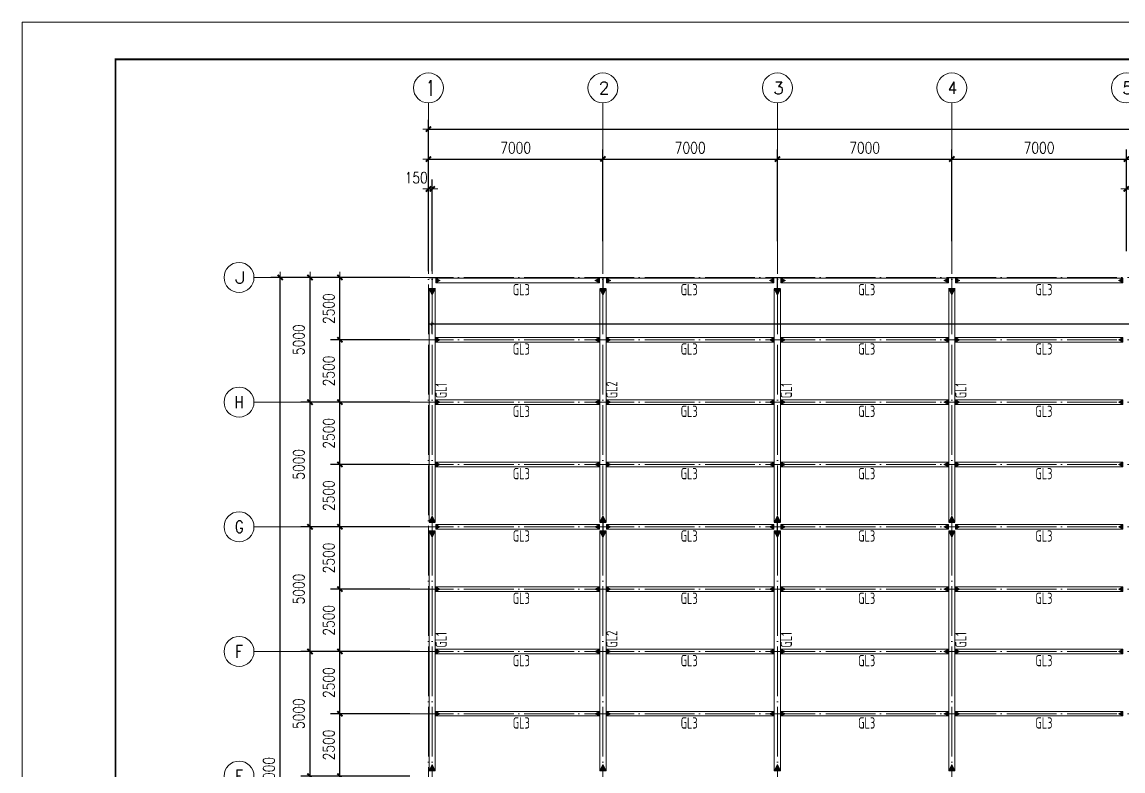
# Model space of a CAD drawing. Header units: millimetres. Extents: x 19781 to 898973, y -947928 to -267362.
# Drawn here: x 431826 to 475997, y -350569 to -320529 of the extents above; entities that cross this region are included whole.
import ezdxf

# ---------------------------------------------------------------- set-up
doc = ezdxf.new("R2010")
doc.units = ezdxf.units.MM
doc.header["$LTSCALE"] = 100
doc.header["$PDSIZE"] = -5
doc.linetypes.add('DOTE', pattern=[2.42, 2, -0.2, 0.02, -0.2])
doc.layers.get('0').update_dxf_attribs({"lineweight": 18})
doc.layers.get('Defpoints').update_dxf_attribs({"lineweight": 18})
for name, color, linetype, lineweight in [('10', 7, 'Continuous', 18), ('15', 3, 'Continuous', 18), ('AXIS', 3, 'Continuous', 18), ('AXIS_TEXT', 7, 'Continuous', 18), ('BORDER', 7, 'Continuous', 18), ('DOTE', 1, 'DOTE', 18), ('JC', 7, 'Continuous', 18), ('数字', 3, 'Continuous', 20), ('钢柱', 4, 'Continuous', 20), ('钢梁', 4, 'Continuous', 5)]:
    doc.layers.add(name, color=color, linetype=linetype, lineweight=lineweight)
doc.styles.add('_TCH_AXIS', font='complex.shx', dxfattribs={"bigfont": 'gbcbig.shx'})
doc.styles.add('COMPLEX', font='complex.shx', dxfattribs={"bigfont": 'gbcbig.shx'})
doc.styles.add('dim_font', font='simplex.shx', dxfattribs={"width": 0.8, "bigfont": 'gbcbig.shx'})
doc.styles.add('TSSD_REIN', font='tssdeng.shx', dxfattribs={"width": 0.7, "bigfont": 'hztxt.shx'})
doc.dimstyles.new('DIMN150', dxfattribs={"dimscale": 1.5, "dimtxt": 300, "dimasz": 1, "dimexe": 250, "dimexo": 300, "dimgap": 150, "dimtad": 1, "dimdec": 0, "dimzin": 0, "dimdsep": 46, "dimtxsty": 'dim_font', "dimblk": '_CAXARROW', "dimcen": 0.09, "dimdle": 2, "dimclrt": 7, "dimadec": 0, "dimazin": 0, "dimtfac": 1, "dimtdec": 0, "dimtix": 1, "dimtmove": 2, "dimatfit": 3, "dimfxl": 1, "dimtolj": 1, "dimtzin": 0, "dimarcsym": 0})
doc.dimstyles.new('TSSD_100_100', dxfattribs={"dimtxt": 300, "dimasz": 100, "dimexe": 100, "dimexo": 250, "dimgap": 100, "dimtad": 1, "dimdec": 0, "dimzin": 0, "dimdsep": 46, "dimtxsty": 'TSSD_REIN', "dimblk": 'ARCHTICK', "dimcen": 0, "dimdle": 100, "dimclrt": 7, "dimadec": 0, "dimazin": 0, "dimtfac": 1, "dimtdec": 0, "dimtix": 1, "dimtmove": 2, "dimatfit": 3, "dimfxl": 1, "dimtolj": 1, "dimtzin": 0, "dimarcsym": 0})
pattern_1 = [(45, (0, 0), (-7.07106781, 7.07106781), []), (45, (0, 2.5), (-7.07106781, 7.07106781), [])]

# ---------------------------------------------------------------- blocks, each defined once
blk = doc.blocks.new('_DIMX')
blk.add_line((-150, 0), (150, 0))
blk.add_lwpolyline([(-70, -70, 50, 50, 0), (70, 70, 50, 50, 0)], format="xyseb")
blk = doc.blocks.new('*X118')
at = {"layer": 'AXIS', "color": 0, "lineweight": -2, "transparency": 16777216}
for p, q in [((446682, -330774), (443007, -330774)), ((443382, -335772), (443382, -330775)), ((446682, -335774), (443007, -335774))]:
    blk.add_line(p, q, dxfattribs=at)
at = {"layer": 'AXIS', "color": 0, "lineweight": -2, "transparency": 16777216, "xscale": 1.5, "yscale": 1.5, "zscale": 1.5}
for p, rotation in [((443382, -330774), 90), ((443382, -335774), 270)]:
    blk.add_blockref('_DIMX', p, dxfattribs=dict(at, rotation=rotation))
at = {"layer": 'AXIS', "color": 7, "transparency": 16777216, "insert": (442932, -333274), "char_height": 450, "width": 3805.71, "attachment_point": 5, "rotation": 90, "style": 'dim_font'}
blk.add_mtext('5000', dxfattribs=at)
blk = doc.blocks.new('_CAXARROW')
blk.add_hatch(color=0).paths.add_polyline_path([(0, 0), (-1, 0.125), (-1, -0.125)], flags=0)
blk = doc.blocks.new('*X119')
at = {"layer": 'AXIS', "color": 0, "lineweight": -2, "transparency": 16777216}
for p, q in [((448132, -329324), (448132, -325649)), ((455132, -329324), (455132, -325649)), ((448134, -326024), (455131, -326024))]:
    blk.add_line(p, q, dxfattribs=at)
at = {"layer": 'AXIS', "color": 0, "lineweight": -2, "transparency": 16777216, "xscale": 1.5, "yscale": 1.5, "zscale": 1.5, "rotation": 180}
blk.add_blockref('_DIMX', (448132, -326024), dxfattribs=at)
at = {"layer": 'AXIS', "color": 0, "lineweight": -2, "transparency": 16777216, "xscale": 1.5, "yscale": 1.5, "zscale": 1.5}
blk.add_blockref('_DIMX', (455132, -326024), dxfattribs=at)
at = {"layer": 'AXIS', "color": 7, "transparency": 16777216, "insert": (451632, -325574), "char_height": 450, "width": 3805.71, "attachment_point": 5, "style": 'dim_font'}
blk.add_mtext('7000', dxfattribs=at)
blk = doc.blocks.new('*X120')
at = {"layer": 'AXIS', "color": 0, "lineweight": -2, "transparency": 16777216}
for p, q in [((455132, -329324), (455132, -325649)), ((462132, -329324), (462132, -325649)), ((455134, -326024), (462131, -326024))]:
    blk.add_line(p, q, dxfattribs=at)
at = {"layer": 'AXIS', "color": 0, "lineweight": -2, "transparency": 16777216, "xscale": 1.5, "yscale": 1.5, "zscale": 1.5, "rotation": 180}
blk.add_blockref('_DIMX', (455132, -326024), dxfattribs=at)
at = {"layer": 'AXIS', "color": 0, "lineweight": -2, "transparency": 16777216, "xscale": 1.5, "yscale": 1.5, "zscale": 1.5}
blk.add_blockref('_DIMX', (462132, -326024), dxfattribs=at)
at = {"layer": 'AXIS', "color": 7, "transparency": 16777216, "insert": (458632, -325574), "char_height": 450, "width": 3805.71, "attachment_point": 5, "style": 'dim_font'}
blk.add_mtext('7000', dxfattribs=at)
blk = doc.blocks.new('*X121')
at = {"layer": 'AXIS', "color": 0, "lineweight": -2, "transparency": 16777216}
for p, q in [((462132, -329324), (462132, -325649)), ((469132, -329324), (469132, -325649)), ((462134, -326024), (469131, -326024))]:
    blk.add_line(p, q, dxfattribs=at)
at = {"layer": 'AXIS', "color": 0, "lineweight": -2, "transparency": 16777216, "xscale": 1.5, "yscale": 1.5, "zscale": 1.5, "rotation": 180}
blk.add_blockref('_DIMX', (462132, -326024), dxfattribs=at)
at = {"layer": 'AXIS', "color": 0, "lineweight": -2, "transparency": 16777216, "xscale": 1.5, "yscale": 1.5, "zscale": 1.5}
blk.add_blockref('_DIMX', (469132, -326024), dxfattribs=at)
at = {"layer": 'AXIS', "color": 7, "transparency": 16777216, "insert": (465632, -325574), "char_height": 450, "width": 3805.71, "attachment_point": 5, "style": 'dim_font'}
blk.add_mtext('7000', dxfattribs=at)
blk = doc.blocks.new('*X122')
at = {"layer": 'AXIS', "color": 0, "lineweight": -2, "transparency": 16777216}
for p, q in [((469132, -329324), (469132, -325649)), ((476132, -329324), (476132, -325649)), ((469134, -326024), (476131, -326024))]:
    blk.add_line(p, q, dxfattribs=at)
at = {"layer": 'AXIS', "color": 0, "lineweight": -2, "transparency": 16777216, "xscale": 1.5, "yscale": 1.5, "zscale": 1.5, "rotation": 180}
blk.add_blockref('_DIMX', (469132, -326024), dxfattribs=at)
at = {"layer": 'AXIS', "color": 0, "lineweight": -2, "transparency": 16777216, "xscale": 1.5, "yscale": 1.5, "zscale": 1.5}
blk.add_blockref('_DIMX', (476132, -326024), dxfattribs=at)
at = {"layer": 'AXIS', "color": 7, "transparency": 16777216, "insert": (472632, -325574), "char_height": 450, "width": 3805.71, "attachment_point": 5, "style": 'dim_font'}
blk.add_mtext('7000', dxfattribs=at)
blk = doc.blocks.new('*X123')
at = {"layer": 'AXIS', "color": 0, "lineweight": -2, "transparency": 16777216}
for p, q in [((476132, -329324), (476132, -325649)), ((483132, -329324), (483132, -325649)), ((476134, -326024), (483131, -326024))]:
    blk.add_line(p, q, dxfattribs=at)
at = {"layer": 'AXIS', "color": 0, "lineweight": -2, "transparency": 16777216, "xscale": 1.5, "yscale": 1.5, "zscale": 1.5, "rotation": 180}
blk.add_blockref('_DIMX', (476132, -326024), dxfattribs=at)
at = {"layer": 'AXIS', "color": 0, "lineweight": -2, "transparency": 16777216, "xscale": 1.5, "yscale": 1.5, "zscale": 1.5}
blk.add_blockref('_DIMX', (483132, -326024), dxfattribs=at)
at = {"layer": 'AXIS', "color": 7, "transparency": 16777216, "insert": (479632, -325574), "char_height": 450, "width": 3805.71, "attachment_point": 5, "style": 'dim_font'}
blk.add_mtext('7000', dxfattribs=at)
blk = doc.blocks.new('_AXISO')
blk.add_circle((0, 0), 0.5)
at = {"layer": 'AXIS_TEXT', "style": 'COMPLEX', "width": 1.04167}
blk.add_attdef('A', (-0.25, -0.28), '', height=0.56, dxfattribs=at)
blk = doc.blocks.new('*X133')
at = {"layer": 'AXIS', "color": 0, "lineweight": -2, "transparency": 16777216}
for p, q in [((446382, -330774), (441807, -330774)), ((442182, -370772), (442182, -330775)), ((446382, -370774), (441807, -370774))]:
    blk.add_line(p, q, dxfattribs=at)
at = {"layer": 'AXIS', "color": 0, "lineweight": -2, "transparency": 16777216, "xscale": 1.5, "yscale": 1.5, "zscale": 1.5}
for p, rotation in [((442182, -330774), 90), ((442182, -370774), 270)]:
    blk.add_blockref('_DIMX', p, dxfattribs=dict(at, rotation=rotation))
at = {"layer": 'AXIS', "color": 7, "transparency": 16777216, "insert": (441732, -350774), "char_height": 450, "width": 4834.29, "attachment_point": 5, "rotation": 90, "style": 'dim_font'}
blk.add_mtext('40000', dxfattribs=at)
blk = doc.blocks.new('*X134')
at = {"layer": 'AXIS', "color": 0, "lineweight": -2, "transparency": 16777216}
for p, q in [((448132, -329024), (448132, -324449)), ((546132, -329024), (546132, -324449)), ((448134, -324824), (546131, -324824))]:
    blk.add_line(p, q, dxfattribs=at)
at = {"layer": 'AXIS', "color": 0, "lineweight": -2, "transparency": 16777216, "xscale": 1.5, "yscale": 1.5, "zscale": 1.5, "rotation": 180}
blk.add_blockref('_DIMX', (448132, -324824), dxfattribs=at)
at = {"layer": 'AXIS', "color": 0, "lineweight": -2, "transparency": 16777216, "xscale": 1.5, "yscale": 1.5, "zscale": 1.5}
blk.add_blockref('_DIMX', (546132, -324824), dxfattribs=at)
at = {"layer": 'AXIS', "color": 7, "transparency": 16777216, "insert": (497132, -324374), "char_height": 450, "width": 4834.29, "attachment_point": 5, "style": 'dim_font'}
blk.add_mtext('98000', dxfattribs=at)
blk = doc.blocks.new('*X135')
at = {"layer": 'AXIS', "color": 0, "lineweight": -2, "transparency": 16777216}
for p, q in [((446682, -335774), (443007, -335774)), ((443382, -340772), (443382, -335775)), ((446682, -340774), (443007, -340774))]:
    blk.add_line(p, q, dxfattribs=at)
at = {"layer": 'AXIS', "color": 0, "lineweight": -2, "transparency": 16777216, "xscale": 1.5, "yscale": 1.5, "zscale": 1.5}
for p, rotation in [((443382, -335774), 90), ((443382, -340774), 270)]:
    blk.add_blockref('_DIMX', p, dxfattribs=dict(at, rotation=rotation))
at = {"layer": 'AXIS', "color": 7, "transparency": 16777216, "insert": (442932, -338274), "char_height": 450, "width": 3805.71, "attachment_point": 5, "rotation": 90, "style": 'dim_font'}
blk.add_mtext('5000', dxfattribs=at)
blk = doc.blocks.new('*X136')
at = {"layer": 'AXIS', "color": 0, "lineweight": -2, "transparency": 16777216}
for p, q in [((446682, -340774), (443007, -340774)), ((443382, -345772), (443382, -340775)), ((446682, -345774), (443007, -345774))]:
    blk.add_line(p, q, dxfattribs=at)
at = {"layer": 'AXIS', "color": 0, "lineweight": -2, "transparency": 16777216, "xscale": 1.5, "yscale": 1.5, "zscale": 1.5}
for p, rotation in [((443382, -340774), 90), ((443382, -345774), 270)]:
    blk.add_blockref('_DIMX', p, dxfattribs=dict(at, rotation=rotation))
at = {"layer": 'AXIS', "color": 7, "transparency": 16777216, "insert": (442932, -343274), "char_height": 450, "width": 3805.71, "attachment_point": 5, "rotation": 90, "style": 'dim_font'}
blk.add_mtext('5000', dxfattribs=at)
blk = doc.blocks.new('*X137')
at = {"layer": 'AXIS', "color": 0, "lineweight": -2, "transparency": 16777216}
for p, q in [((446682, -345774), (443007, -345774)), ((443382, -350772), (443382, -345775)), ((446682, -350774), (443007, -350774))]:
    blk.add_line(p, q, dxfattribs=at)
at = {"layer": 'AXIS', "color": 0, "lineweight": -2, "transparency": 16777216, "xscale": 1.5, "yscale": 1.5, "zscale": 1.5}
for p, rotation in [((443382, -345774), 90), ((443382, -350774), 270)]:
    blk.add_blockref('_DIMX', p, dxfattribs=dict(at, rotation=rotation))
at = {"layer": 'AXIS', "color": 7, "transparency": 16777216, "insert": (442932, -348274), "char_height": 450, "width": 3805.71, "attachment_point": 5, "rotation": 90, "style": 'dim_font'}
blk.add_mtext('5000', dxfattribs=at)
blk = doc.blocks.new('*X138')
at = {"layer": 'AXIS', "color": 0, "lineweight": -2, "transparency": 16777216}
for p, q in [((446682, -350774), (443007, -350774)), ((443382, -355772), (443382, -350775)), ((446682, -355774), (443007, -355774))]:
    blk.add_line(p, q, dxfattribs=at)
at = {"layer": 'AXIS', "color": 0, "lineweight": -2, "transparency": 16777216, "xscale": 1.5, "yscale": 1.5, "zscale": 1.5}
for p, rotation in [((443382, -350774), 90), ((443382, -355774), 270)]:
    blk.add_blockref('_DIMX', p, dxfattribs=dict(at, rotation=rotation))
at = {"layer": 'AXIS', "color": 7, "transparency": 16777216, "insert": (442932, -353274), "char_height": 450, "width": 3805.71, "attachment_point": 5, "rotation": 90, "style": 'dim_font'}
blk.add_mtext('5000', dxfattribs=at)
blk = doc.blocks.new('*X142')
at = {"layer": 'AXIS', "color": 0, "lineweight": -2, "transparency": 16777216}
for p, q in [((448132, -330524), (448132, -326849)), ((448282, -330524), (448282, -326849)), ((448131, -327224), (448129, -327224)), ((448132, -327224), (448282, -327224)), ((448284, -327224), (448285, -327224))]:
    blk.add_line(p, q, dxfattribs=at)
at = {"layer": 'AXIS', "color": 0, "lineweight": -2, "transparency": 16777216, "xscale": 1.5, "yscale": 1.5, "zscale": 1.5}
blk.add_blockref('_DIMX', (448132, -327224), dxfattribs=at)
at = {"layer": 'AXIS', "color": 0, "lineweight": -2, "transparency": 16777216, "xscale": 1.5, "yscale": 1.5, "zscale": 1.5, "rotation": 180}
blk.add_blockref('_DIMX', (448282, -327224), dxfattribs=at)
at = {"layer": 'AXIS', "color": 7, "transparency": 16777216, "insert": (447643, -326774), "char_height": 450, "width": 2622.86, "attachment_point": 5, "style": 'dim_font'}
blk.add_mtext('150', dxfattribs=at)
blk = doc.blocks.new('*X176')
at = {"layer": 'AXIS', "color": 0, "lineweight": -2, "transparency": 16777216}
for p, q in [((447382, -350774), (444207, -350774)), ((444582, -353272), (444582, -350775)), ((447382, -353274), (444207, -353274))]:
    blk.add_line(p, q, dxfattribs=at)
at = {"layer": 'AXIS', "color": 0, "lineweight": -2, "transparency": 16777216, "xscale": 1.5, "yscale": 1.5, "zscale": 1.5}
for p, rotation in [((444582, -350774), 90), ((444582, -353274), 270)]:
    blk.add_blockref('_DIMX', p, dxfattribs=dict(at, rotation=rotation))
at = {"layer": 'AXIS', "color": 7, "transparency": 16777216, "insert": (444132, -352024), "char_height": 450, "width": 3805.71, "attachment_point": 5, "rotation": 90, "style": 'dim_font'}
blk.add_mtext('2500', dxfattribs=at)
blk = doc.blocks.new('*X178')
at = {"layer": 'AXIS', "color": 0, "lineweight": -2, "transparency": 16777216}
for p, q in [((447382, -345774), (444207, -345774)), ((444582, -348272), (444582, -345775)), ((447382, -348274), (444207, -348274))]:
    blk.add_line(p, q, dxfattribs=at)
at = {"layer": 'AXIS', "color": 0, "lineweight": -2, "transparency": 16777216, "xscale": 1.5, "yscale": 1.5, "zscale": 1.5}
for p, rotation in [((444582, -345774), 90), ((444582, -348274), 270)]:
    blk.add_blockref('_DIMX', p, dxfattribs=dict(at, rotation=rotation))
at = {"layer": 'AXIS', "color": 7, "transparency": 16777216, "insert": (444132, -347024), "char_height": 450, "width": 3805.71, "attachment_point": 5, "rotation": 90, "style": 'dim_font'}
blk.add_mtext('2500', dxfattribs=at)
blk = doc.blocks.new('*X179')
at = {"layer": 'AXIS', "color": 0, "lineweight": -2, "transparency": 16777216}
for p, q in [((447382, -348274), (444207, -348274)), ((444582, -350772), (444582, -348275)), ((447382, -350774), (444207, -350774))]:
    blk.add_line(p, q, dxfattribs=at)
at = {"layer": 'AXIS', "color": 0, "lineweight": -2, "transparency": 16777216, "xscale": 1.5, "yscale": 1.5, "zscale": 1.5}
for p, rotation in [((444582, -348274), 90), ((444582, -350774), 270)]:
    blk.add_blockref('_DIMX', p, dxfattribs=dict(at, rotation=rotation))
at = {"layer": 'AXIS', "color": 7, "transparency": 16777216, "insert": (444132, -349524), "char_height": 450, "width": 3805.71, "attachment_point": 5, "rotation": 90, "style": 'dim_font'}
blk.add_mtext('2500', dxfattribs=at)
blk = doc.blocks.new('*X180')
at = {"layer": 'AXIS', "color": 0, "lineweight": -2, "transparency": 16777216}
for p, q in [((447382, -340774), (444207, -340774)), ((444582, -343272), (444582, -340775)), ((447382, -343274), (444207, -343274))]:
    blk.add_line(p, q, dxfattribs=at)
at = {"layer": 'AXIS', "color": 0, "lineweight": -2, "transparency": 16777216, "xscale": 1.5, "yscale": 1.5, "zscale": 1.5}
for p, rotation in [((444582, -340774), 90), ((444582, -343274), 270)]:
    blk.add_blockref('_DIMX', p, dxfattribs=dict(at, rotation=rotation))
at = {"layer": 'AXIS', "color": 7, "transparency": 16777216, "insert": (444132, -342024), "char_height": 450, "width": 3805.71, "attachment_point": 5, "rotation": 90, "style": 'dim_font'}
blk.add_mtext('2500', dxfattribs=at)
blk = doc.blocks.new('*X181')
at = {"layer": 'AXIS', "color": 0, "lineweight": -2, "transparency": 16777216}
for p, q in [((447382, -343274), (444207, -343274)), ((444582, -345772), (444582, -343275)), ((447382, -345774), (444207, -345774))]:
    blk.add_line(p, q, dxfattribs=at)
at = {"layer": 'AXIS', "color": 0, "lineweight": -2, "transparency": 16777216, "xscale": 1.5, "yscale": 1.5, "zscale": 1.5}
for p, rotation in [((444582, -343274), 90), ((444582, -345774), 270)]:
    blk.add_blockref('_DIMX', p, dxfattribs=dict(at, rotation=rotation))
at = {"layer": 'AXIS', "color": 7, "transparency": 16777216, "insert": (444132, -344524), "char_height": 450, "width": 3805.71, "attachment_point": 5, "rotation": 90, "style": 'dim_font'}
blk.add_mtext('2500', dxfattribs=at)
blk = doc.blocks.new('*X182')
at = {"layer": 'AXIS', "color": 0, "lineweight": -2, "transparency": 16777216}
for p, q in [((447382, -335774), (444207, -335774)), ((444582, -338272), (444582, -335775)), ((447382, -338274), (444207, -338274))]:
    blk.add_line(p, q, dxfattribs=at)
at = {"layer": 'AXIS', "color": 0, "lineweight": -2, "transparency": 16777216, "xscale": 1.5, "yscale": 1.5, "zscale": 1.5}
for p, rotation in [((444582, -335774), 90), ((444582, -338274), 270)]:
    blk.add_blockref('_DIMX', p, dxfattribs=dict(at, rotation=rotation))
at = {"layer": 'AXIS', "color": 7, "transparency": 16777216, "insert": (444132, -337024), "char_height": 450, "width": 3805.71, "attachment_point": 5, "rotation": 90, "style": 'dim_font'}
blk.add_mtext('2500', dxfattribs=at)
blk = doc.blocks.new('*X183')
at = {"layer": 'AXIS', "color": 0, "lineweight": -2, "transparency": 16777216}
for p, q in [((447382, -338274), (444207, -338274)), ((444582, -340772), (444582, -338275)), ((447382, -340774), (444207, -340774))]:
    blk.add_line(p, q, dxfattribs=at)
at = {"layer": 'AXIS', "color": 0, "lineweight": -2, "transparency": 16777216, "xscale": 1.5, "yscale": 1.5, "zscale": 1.5}
for p, rotation in [((444582, -338274), 90), ((444582, -340774), 270)]:
    blk.add_blockref('_DIMX', p, dxfattribs=dict(at, rotation=rotation))
at = {"layer": 'AXIS', "color": 7, "transparency": 16777216, "insert": (444132, -339524), "char_height": 450, "width": 3805.71, "attachment_point": 5, "rotation": 90, "style": 'dim_font'}
blk.add_mtext('2500', dxfattribs=at)
blk = doc.blocks.new('*X184')
at = {"layer": 'AXIS', "color": 0, "lineweight": -2, "transparency": 16777216}
for p, q in [((447382, -330774), (444207, -330774)), ((444582, -333272), (444582, -330775)), ((447382, -333274), (444207, -333274))]:
    blk.add_line(p, q, dxfattribs=at)
at = {"layer": 'AXIS', "color": 0, "lineweight": -2, "transparency": 16777216, "xscale": 1.5, "yscale": 1.5, "zscale": 1.5}
for p, rotation in [((444582, -330774), 90), ((444582, -333274), 270)]:
    blk.add_blockref('_DIMX', p, dxfattribs=dict(at, rotation=rotation))
at = {"layer": 'AXIS', "color": 7, "transparency": 16777216, "insert": (444132, -332024), "char_height": 450, "width": 3805.71, "attachment_point": 5, "rotation": 90, "style": 'dim_font'}
blk.add_mtext('2500', dxfattribs=at)
blk = doc.blocks.new('*X185')
at = {"layer": 'AXIS', "color": 0, "lineweight": -2, "transparency": 16777216}
for p, q in [((447382, -333274), (444207, -333274)), ((444582, -335772), (444582, -333275)), ((447382, -335774), (444207, -335774))]:
    blk.add_line(p, q, dxfattribs=at)
at = {"layer": 'AXIS', "color": 0, "lineweight": -2, "transparency": 16777216, "xscale": 1.5, "yscale": 1.5, "zscale": 1.5}
for p, rotation in [((444582, -333274), 90), ((444582, -335774), 270)]:
    blk.add_blockref('_DIMX', p, dxfattribs=dict(at, rotation=rotation))
at = {"layer": 'AXIS', "color": 7, "transparency": 16777216, "insert": (444132, -334524), "char_height": 450, "width": 3805.71, "attachment_point": 5, "rotation": 90, "style": 'dim_font'}
blk.add_mtext('2500', dxfattribs=at)
blk = doc.blocks.new('*X460')
at = {"layer": 'AXIS', "color": 0, "lineweight": -2, "transparency": 16777216}
for p, q in [((476132, -329724), (476132, -326849)), ((480132, -329724), (480132, -326849)), ((476134, -327224), (480131, -327224))]:
    blk.add_line(p, q, dxfattribs=at)
at = {"layer": 'AXIS', "color": 0, "lineweight": -2, "transparency": 16777216, "xscale": 1.5, "yscale": 1.5, "zscale": 1.5, "rotation": 180}
blk.add_blockref('_DIMX', (476132, -327224), dxfattribs=at)
at = {"layer": 'AXIS', "color": 0, "lineweight": -2, "transparency": 16777216, "xscale": 1.5, "yscale": 1.5, "zscale": 1.5}
blk.add_blockref('_DIMX', (480132, -327224), dxfattribs=at)
at = {"layer": 'AXIS', "color": 7, "transparency": 16777216, "insert": (478132, -326774), "char_height": 450, "width": 3805.71, "attachment_point": 5, "style": 'dim_font'}
blk.add_mtext('4000', dxfattribs=at)
blk = doc.blocks.new('_ARCHTICK')
at = {"color": 0, "linetype": 'ByBlock', "const_width": 0.5}
blk.add_lwpolyline([(-0.5, -0.5), (0.5, 0.5)], dxfattribs=at)
blk = doc.blocks.new('*D1962')
at = {"layer": 'Defpoints', "color": 0, "ltscale": 100, "transparency": 16777216}
for p in [(448282, -332653), (448282, -333274), (532132, -333274)]:
    blk.add_point(p, dxfattribs=at)
at = {"layer": 'JC', "color": 0, "linetype": 'Continuous', "lineweight": -2, "ltscale": 100, "transparency": 16777216}
for p, q in [((448282, -333024), (448282, -332553)), ((532132, -333024), (532132, -332553)), ((532232, -332653), (448182, -332653))]:
    blk.add_line(p, q, dxfattribs=at)
at = {"layer": 'JC', "color": 0, "lineweight": -2, "ltscale": 100, "transparency": 16777216, "xscale": 100, "yscale": 100, "zscale": 100, "rotation": 180}
blk.add_blockref('_ARCHTICK', (448282, -332653), dxfattribs=at)
at = {"layer": 'JC', "color": 0, "lineweight": -2, "ltscale": 100, "transparency": 16777216, "xscale": 100, "yscale": 100, "zscale": 100}
blk.add_blockref('_ARCHTICK', (532132, -332653), dxfattribs=at)
at = {"layer": 'JC', "color": 7, "ltscale": 100, "transparency": 16777216, "insert": (490207, -332403), "char_height": 300, "attachment_point": 5, "style": 'TSSD_REIN'}
blk.add_mtext('\\A1;83850', dxfattribs=at)

msp = doc.modelspace()

# ---------------------------------------------------------------- hatches: boundary and pattern name
at = {"layer": '10', "ltscale": 100}
h = msp.add_hatch(dxfattribs=at)
h.set_pattern_fill('金属', color=256, style=0, pattern_type=0)
h.set_pattern_definition(pattern_1)
h.paths.add_polyline_path([(448286, -330786), (448412, -330786), (448412, -330774), (448152, -330774), (448152, -330786), (448278, -330786), (448278, -331212), (448152, -331212), (448152, -331224), (448412, -331224), (448412, -331212), (448286, -331212)], flags=0)
h = msp.add_hatch(dxfattribs=at)
h.set_pattern_fill('金属', color=256, style=0, pattern_type=0)
h.set_pattern_definition(pattern_1)
h.paths.add_polyline_path([(455136, -330786), (455262, -330786), (455262, -330774), (455002, -330774), (455002, -330786), (455128, -330786), (455128, -331212), (455002, -331212), (455002, -331224), (455262, -331224), (455262, -331212), (455136, -331212)], flags=0)
h = msp.add_hatch(dxfattribs=at)
h.set_pattern_fill('金属', color=256, style=0, pattern_type=0)
h.set_pattern_definition(pattern_1)
h.paths.add_polyline_path([(462136, -330786), (462262, -330786), (462262, -330774), (462002, -330774), (462002, -330786), (462128, -330786), (462128, -331212), (462002, -331212), (462002, -331224), (462262, -331224), (462262, -331212), (462136, -331212)], flags=0)
h = msp.add_hatch(dxfattribs=at)
h.set_pattern_fill('金属', color=256, style=0, pattern_type=0)
h.set_pattern_definition(pattern_1)
h.paths.add_polyline_path([(469136, -330786), (469262, -330786), (469262, -330774), (469002, -330774), (469002, -330786), (469128, -330786), (469128, -331212), (469002, -331212), (469002, -331224), (469262, -331224), (469262, -331212), (469136, -331212)], flags=0)
h = msp.add_hatch(dxfattribs=at)
h.set_pattern_fill('金属', color=256, style=0, pattern_type=0)
h.set_pattern_definition(pattern_1)
h.paths.add_polyline_path([(448286, -340609), (448407, -340609), (448407, -340599), (448157, -340599), (448157, -340609), (448278, -340609), (448278, -340939), (448157, -340939), (448157, -340949), (448407, -340949), (448407, -340939), (448286, -340939)], flags=0)
h = msp.add_hatch(dxfattribs=at)
h.set_pattern_fill('金属', color=256, style=0, pattern_type=0)
h.set_pattern_definition(pattern_1)
h.paths.add_polyline_path([(455136, -340609), (455257, -340609), (455257, -340599), (455007, -340599), (455007, -340609), (455128, -340609), (455128, -340939), (455007, -340939), (455007, -340949), (455257, -340949), (455257, -340939), (455136, -340939)], flags=0)
h = msp.add_hatch(dxfattribs=at)
h.set_pattern_fill('金属', color=256, style=0, pattern_type=0)
h.set_pattern_definition(pattern_1)
h.paths.add_polyline_path([(462136, -340609), (462257, -340609), (462257, -340599), (462007, -340599), (462007, -340609), (462128, -340609), (462128, -340939), (462007, -340939), (462007, -340949), (462257, -340949), (462257, -340939), (462136, -340939)], flags=0)
h = msp.add_hatch(dxfattribs=at)
h.set_pattern_fill('金属', color=256, style=0, pattern_type=0)
h.set_pattern_definition(pattern_1)
h.paths.add_polyline_path([(469136, -340609), (469257, -340609), (469257, -340599), (469007, -340599), (469007, -340609), (469128, -340609), (469128, -340939), (469007, -340939), (469007, -340949), (469257, -340949), (469257, -340939), (469136, -340939)], flags=0)
at = {"layer": '15', "ltscale": 100}
for points in [[(448602, -330894), (448422, -330984), (448422, -330804)], [(454812, -330894), (454992, -330984), (454992, -330804)], [(455452, -330894), (455272, -330984), (455272, -330804)], [(461812, -330894), (461992, -330984), (461992, -330804)], [(462452, -330894), (462272, -330984), (462272, -330804)], [(468812, -330894), (468992, -330984), (468992, -330804)], [(469452, -330894), (469272, -330984), (469272, -330804)], [(475812, -330894), (475992, -330984), (475992, -330804)], [(448282, -331484), (448407, -331234), (448157, -331234)], [(455132, -331484), (455257, -331234), (455007, -331234)], [(462132, -331484), (462257, -331234), (462007, -331234)], [(469132, -331484), (469257, -331234), (469007, -331234)], [(448602, -333274), (448422, -333364), (448422, -333184)], [(454812, -333274), (454992, -333364), (454992, -333184)], [(455452, -333274), (455272, -333364), (455272, -333184)], [(461812, -333274), (461992, -333364), (461992, -333184)], [(462452, -333274), (462272, -333364), (462272, -333184)], [(468812, -333274), (468992, -333364), (468992, -333184)], [(469452, -333274), (469272, -333364), (469272, -333184)], [(475812, -333274), (475992, -333364), (475992, -333184)], [(448602, -335774), (448422, -335864), (448422, -335684)], [(454812, -335774), (454992, -335864), (454992, -335684)], [(455452, -335774), (455272, -335864), (455272, -335684)], [(461812, -335774), (461992, -335864), (461992, -335684)], [(462452, -335774), (462272, -335864), (462272, -335684)], [(468812, -335774), (468992, -335864), (468992, -335684)], [(469452, -335774), (469272, -335864), (469272, -335684)], [(475812, -335774), (475992, -335864), (475992, -335684)], [(448602, -338274), (448422, -338364), (448422, -338184)], [(454812, -338274), (454992, -338364), (454992, -338184)], [(455452, -338274), (455272, -338364), (455272, -338184)], [(461812, -338274), (461992, -338364), (461992, -338184)], [(462452, -338274), (462272, -338364), (462272, -338184)], [(468812, -338274), (468992, -338364), (468992, -338184)], [(469452, -338274), (469272, -338364), (469272, -338184)], [(475812, -338274), (475992, -338364), (475992, -338184)], [(448282, -340339), (448407, -340589), (448157, -340589)], [(455132, -340339), (455257, -340589), (455007, -340589)], [(462132, -340339), (462257, -340589), (462007, -340589)], [(469132, -340339), (469257, -340589), (469007, -340589)], [(448282, -341209), (448407, -340959), (448157, -340959)], [(448602, -340774), (448422, -340864), (448422, -340684)], [(454812, -340774), (454992, -340864), (454992, -340684)], [(455132, -341209), (455257, -340959), (455007, -340959)], [(455452, -340774), (455272, -340864), (455272, -340684)], [(461812, -340774), (461992, -340864), (461992, -340684)], [(462132, -341209), (462257, -340959), (462007, -340959)], [(462452, -340774), (462272, -340864), (462272, -340684)], [(468812, -340774), (468992, -340864), (468992, -340684)], [(469132, -341209), (469257, -340959), (469007, -340959)], [(469452, -340774), (469272, -340864), (469272, -340684)], [(475812, -340774), (475992, -340864), (475992, -340684)], [(448602, -343274), (448422, -343364), (448422, -343184)], [(454812, -343274), (454992, -343364), (454992, -343184)], [(455452, -343274), (455272, -343364), (455272, -343184)], [(461812, -343274), (461992, -343364), (461992, -343184)], [(462452, -343274), (462272, -343364), (462272, -343184)], [(468812, -343274), (468992, -343364), (468992, -343184)], [(469452, -343274), (469272, -343364), (469272, -343184)], [(475812, -343274), (475992, -343364), (475992, -343184)], [(448602, -345774), (448422, -345864), (448422, -345684)], [(454812, -345774), (454992, -345864), (454992, -345684)], [(455452, -345774), (455272, -345864), (455272, -345684)], [(461812, -345774), (461992, -345864), (461992, -345684)], [(462452, -345774), (462272, -345864), (462272, -345684)], [(468812, -345774), (468992, -345864), (468992, -345684)], [(469452, -345774), (469272, -345864), (469272, -345684)], [(475812, -345774), (475992, -345864), (475992, -345684)], [(448602, -348274), (448422, -348364), (448422, -348184)], [(454812, -348274), (454992, -348364), (454992, -348184)], [(455452, -348274), (455272, -348364), (455272, -348184)], [(461812, -348274), (461992, -348364), (461992, -348184)], [(462452, -348274), (462272, -348364), (462272, -348184)], [(468812, -348274), (468992, -348364), (468992, -348184)], [(469452, -348274), (469272, -348364), (469272, -348184)], [(475812, -348274), (475992, -348364), (475992, -348184)], [(448282, -350314), (448407, -350564), (448157, -350564)], [(455132, -350314), (455257, -350564), (455007, -350564)], [(462132, -350314), (462257, -350564), (462007, -350564)], [(469132, -350314), (469257, -350564), (469007, -350564)]]:
    msp.add_hatch(color=256, dxfattribs=at).paths.add_polyline_path(points, flags=0)

# ---------------------------------------------------------------- linework, layer by layer
for points in [[(448602, -330894), (448422, -330984), (448422, -330804)], [(454812, -330894), (454992, -330984), (454992, -330804)], [(455452, -330894), (455272, -330984), (455272, -330804)], [(461812, -330894), (461992, -330984), (461992, -330804)], [(462452, -330894), (462272, -330984), (462272, -330804)], [(468812, -330894), (468992, -330984), (468992, -330804)], [(469452, -330894), (469272, -330984), (469272, -330804)], [(475812, -330894), (475992, -330984), (475992, -330804)], [(448282, -331484), (448407, -331234), (448157, -331234)], [(455132, -331484), (455257, -331234), (455007, -331234)], [(462132, -331484), (462257, -331234), (462007, -331234)], [(469132, -331484), (469257, -331234), (469007, -331234)], [(448602, -333274), (448422, -333364), (448422, -333184)], [(454812, -333274), (454992, -333364), (454992, -333184)], [(455452, -333274), (455272, -333364), (455272, -333184)], [(461812, -333274), (461992, -333364), (461992, -333184)], [(462452, -333274), (462272, -333364), (462272, -333184)], [(468812, -333274), (468992, -333364), (468992, -333184)], [(469452, -333274), (469272, -333364), (469272, -333184)], [(475812, -333274), (475992, -333364), (475992, -333184)], [(448602, -335774), (448422, -335864), (448422, -335684)], [(454812, -335774), (454992, -335864), (454992, -335684)], [(455452, -335774), (455272, -335864), (455272, -335684)], [(461812, -335774), (461992, -335864), (461992, -335684)], [(462452, -335774), (462272, -335864), (462272, -335684)], [(468812, -335774), (468992, -335864), (468992, -335684)], [(469452, -335774), (469272, -335864), (469272, -335684)], [(475812, -335774), (475992, -335864), (475992, -335684)], [(448602, -338274), (448422, -338364), (448422, -338184)], [(454812, -338274), (454992, -338364), (454992, -338184)], [(455452, -338274), (455272, -338364), (455272, -338184)], [(461812, -338274), (461992, -338364), (461992, -338184)], [(462452, -338274), (462272, -338364), (462272, -338184)], [(468812, -338274), (468992, -338364), (468992, -338184)], [(469452, -338274), (469272, -338364), (469272, -338184)], [(475812, -338274), (475992, -338364), (475992, -338184)], [(448282, -340339), (448407, -340589), (448157, -340589)], [(455132, -340339), (455257, -340589), (455007, -340589)], [(462132, -340339), (462257, -340589), (462007, -340589)], [(469132, -340339), (469257, -340589), (469007, -340589)], [(448282, -341209), (448407, -340959), (448157, -340959)], [(448602, -340774), (448422, -340864), (448422, -340684)], [(454812, -340774), (454992, -340864), (454992, -340684)], [(455132, -341209), (455257, -340959), (455007, -340959)], [(455452, -340774), (455272, -340864), (455272, -340684)], [(461812, -340774), (461992, -340864), (461992, -340684)], [(462132, -341209), (462257, -340959), (462007, -340959)], [(462452, -340774), (462272, -340864), (462272, -340684)], [(468812, -340774), (468992, -340864), (468992, -340684)], [(469132, -341209), (469257, -340959), (469007, -340959)], [(469452, -340774), (469272, -340864), (469272, -340684)], [(475812, -340774), (475992, -340864), (475992, -340684)], [(448602, -343274), (448422, -343364), (448422, -343184)], [(454812, -343274), (454992, -343364), (454992, -343184)], [(455452, -343274), (455272, -343364), (455272, -343184)], [(461812, -343274), (461992, -343364), (461992, -343184)], [(462452, -343274), (462272, -343364), (462272, -343184)], [(468812, -343274), (468992, -343364), (468992, -343184)], [(469452, -343274), (469272, -343364), (469272, -343184)], [(475812, -343274), (475992, -343364), (475992, -343184)], [(448602, -345774), (448422, -345864), (448422, -345684)], [(454812, -345774), (454992, -345864), (454992, -345684)], [(455452, -345774), (455272, -345864), (455272, -345684)], [(461812, -345774), (461992, -345864), (461992, -345684)], [(462452, -345774), (462272, -345864), (462272, -345684)], [(468812, -345774), (468992, -345864), (468992, -345684)], [(469452, -345774), (469272, -345864), (469272, -345684)], [(475812, -345774), (475992, -345864), (475992, -345684)], [(448602, -348274), (448422, -348364), (448422, -348184)], [(454812, -348274), (454992, -348364), (454992, -348184)], [(455452, -348274), (455272, -348364), (455272, -348184)], [(461812, -348274), (461992, -348364), (461992, -348184)], [(462452, -348274), (462272, -348364), (462272, -348184)], [(468812, -348274), (468992, -348364), (468992, -348184)], [(469452, -348274), (469272, -348364), (469272, -348184)], [(475812, -348274), (475992, -348364), (475992, -348184)], [(448282, -350314), (448407, -350564), (448157, -350564)], [(455132, -350314), (455257, -350564), (455007, -350564)], [(462132, -350314), (462257, -350564), (462007, -350564)], [(469132, -350314), (469257, -350564), (469007, -350564)]]:
    msp.add_lwpolyline(points, close=True, dxfattribs=at)
at = {"layer": 'AXIS'}
for p, q in [((448132, -329774), (448132, -323774)), ((455132, -329774), (455132, -323774)), ((462132, -329774), (462132, -323774)), ((469132, -329774), (469132, -323774)), ((447132, -330774), (441132, -330774)), ((447132, -335774), (441132, -335774)), ((447132, -340774), (441132, -340774)), ((447132, -345774), (441132, -345774))]:
    msp.add_line(p, q, dxfattribs=at)
at = {"layer": 'BORDER'}
msp.add_lwpolyline([(431826, -383529.47), (431826, -320529.47), (565476, -320529.47), (565476, -383529.47)], close=True, dxfattribs=at)
msp.add_lwpolyline([(435576, -382029.47, 75, 75, 0), (435576, -322029.47, 75, 75, 0), (563976, -322029.47, 75, 75, 0), (563976, -382029.47, 75, 75, 0)], format="xyseb", close=True, dxfattribs=at)
at = {"layer": 'DOTE', "linetype": 'DOTE', "ltscale": 10}
for p, q in [((448132, -371774), (448132, -329774)), ((448282, -371774), (448282, -329774)), ((455132, -371774), (455132, -329774)), ((462132, -371774), (462132, -329774)), ((469132, -371774), (469132, -329774)), ((447132, -330774), (547132, -330774)), ((447132, -333274), (547132, -333274)), ((447132, -335774), (547132, -335774)), ((447132, -338274), (547132, -338274)), ((447132, -340774), (547132, -340774)), ((447132, -343274), (547132, -343274)), ((447132, -345774), (547132, -345774)), ((447132, -348274), (547132, -348274))]:
    msp.add_line(p, q, dxfattribs=at)
at = {"layer": '钢柱', "ltscale": 100}
for points in [[(448286, -330786), (448412, -330786), (448412, -330774), (448152, -330774), (448152, -330786), (448278, -330786), (448278, -331212), (448152, -331212), (448152, -331224), (448412, -331224), (448412, -331212), (448286, -331212)], [(455136, -330786), (455262, -330786), (455262, -330774), (455002, -330774), (455002, -330786), (455128, -330786), (455128, -331212), (455002, -331212), (455002, -331224), (455262, -331224), (455262, -331212), (455136, -331212)], [(462136, -330786), (462262, -330786), (462262, -330774), (462002, -330774), (462002, -330786), (462128, -330786), (462128, -331212), (462002, -331212), (462002, -331224), (462262, -331224), (462262, -331212), (462136, -331212)], [(469136, -330786), (469262, -330786), (469262, -330774), (469002, -330774), (469002, -330786), (469128, -330786), (469128, -331212), (469002, -331212), (469002, -331224), (469262, -331224), (469262, -331212), (469136, -331212)], [(448286, -340609), (448407, -340609), (448407, -340599), (448157, -340599), (448157, -340609), (448278, -340609), (448278, -340939), (448157, -340939), (448157, -340949), (448407, -340949), (448407, -340939), (448286, -340939)], [(455136, -340609), (455257, -340609), (455257, -340599), (455007, -340599), (455007, -340609), (455128, -340609), (455128, -340939), (455007, -340939), (455007, -340949), (455257, -340949), (455257, -340939), (455136, -340939)], [(462136, -340609), (462257, -340609), (462257, -340599), (462007, -340599), (462007, -340609), (462128, -340609), (462128, -340939), (462007, -340939), (462007, -340949), (462257, -340949), (462257, -340939), (462136, -340939)], [(469136, -340609), (469257, -340609), (469257, -340599), (469007, -340599), (469007, -340609), (469128, -340609), (469128, -340939), (469007, -340939), (469007, -340949), (469257, -340949), (469257, -340939), (469136, -340939)]]:
    msp.add_lwpolyline(points, close=True, dxfattribs=at)
at = {"layer": '钢梁', "ltscale": 100}
for points in [[(454992, -330804), (454992, -330984), (448422, -330984), (448422, -330804)], [(461992, -330804), (461992, -330984), (455272, -330984), (455272, -330804)], [(468992, -330804), (468992, -330984), (462272, -330984), (462272, -330804)], [(475992, -330804), (475992, -330984), (469272, -330984), (469272, -330804)], [(448157, -331234), (448407, -331234), (448407, -340589), (448157, -340589)], [(455007, -331234), (455257, -331234), (455257, -340589), (455007, -340589)], [(462007, -331234), (462257, -331234), (462257, -340589), (462007, -340589)], [(469007, -331234), (469257, -331234), (469257, -340589), (469007, -340589)], [(454992, -333184), (454992, -333364), (448422, -333364), (448422, -333184)], [(461992, -333184), (461992, -333364), (455272, -333364), (455272, -333184)], [(468992, -333184), (468992, -333364), (462272, -333364), (462272, -333184)], [(475992, -333184), (475992, -333364), (469272, -333364), (469272, -333184)], [(454992, -335684), (454992, -335864), (448422, -335864), (448422, -335684)], [(461992, -335684), (461992, -335864), (455272, -335864), (455272, -335684)], [(468992, -335684), (468992, -335864), (462272, -335864), (462272, -335684)], [(475992, -335684), (475992, -335864), (469272, -335864), (469272, -335684)], [(454992, -338184), (454992, -338364), (448422, -338364), (448422, -338184)], [(461992, -338184), (461992, -338364), (455272, -338364), (455272, -338184)], [(468992, -338184), (468992, -338364), (462272, -338364), (462272, -338184)], [(475992, -338184), (475992, -338364), (469272, -338364), (469272, -338184)], [(448157, -350564), (448407, -350564), (448407, -340959), (448157, -340959)], [(454992, -340684), (454992, -340864), (448422, -340864), (448422, -340684)], [(455007, -350564), (455257, -350564), (455257, -340959), (455007, -340959)], [(461992, -340684), (461992, -340864), (455272, -340864), (455272, -340684)], [(462007, -350564), (462257, -350564), (462257, -340959), (462007, -340959)], [(468992, -340684), (468992, -340864), (462272, -340864), (462272, -340684)], [(469007, -350564), (469257, -350564), (469257, -340959), (469007, -340959)], [(475992, -340684), (475992, -340864), (469272, -340864), (469272, -340684)], [(454992, -343184), (454992, -343364), (448422, -343364), (448422, -343184)], [(461992, -343184), (461992, -343364), (455272, -343364), (455272, -343184)], [(468992, -343184), (468992, -343364), (462272, -343364), (462272, -343184)], [(475992, -343184), (475992, -343364), (469272, -343364), (469272, -343184)], [(454992, -345684), (454992, -345864), (448422, -345864), (448422, -345684)], [(461992, -345684), (461992, -345864), (455272, -345864), (455272, -345684)], [(468992, -345684), (468992, -345864), (462272, -345864), (462272, -345684)], [(475992, -345684), (475992, -345864), (469272, -345864), (469272, -345684)], [(454992, -348184), (454992, -348364), (448422, -348364), (448422, -348184)], [(461992, -348184), (461992, -348364), (455272, -348364), (455272, -348184)], [(468992, -348184), (468992, -348364), (462272, -348364), (462272, -348184)], [(475992, -348184), (475992, -348364), (469272, -348364), (469272, -348184)]]:
    msp.add_lwpolyline(points, close=True, dxfattribs=at)

# ---------------------------------------------------------------- block references
at = {"layer": 'AXIS'}
ref = msp.add_blockref('_AXISO', (448132, -323174), dxfattribs=dict(at, xscale=1200, yscale=1200, zscale=1200))
ref.add_attrib('A', '1', (448057.67, -323486.19), dxfattribs={"layer": 'AXIS_TEXT', "height": 624.39, "style": '_TCH_AXIS', "width": 0.555556})
ref = msp.add_blockref('_AXISO', (455132, -323174), dxfattribs=dict(at, xscale=1200, yscale=1200, zscale=1200))
ref.add_attrib('A', '2', (454967.61, -323420.59), dxfattribs={"layer": 'AXIS_TEXT', "height": 493.19, "style": '_TCH_AXIS'})
ref = msp.add_blockref('_AXISO', (462132, -323174), dxfattribs=dict(at, xscale=1200, yscale=1200, zscale=1200))
ref.add_attrib('A', '3', (461967.61, -323420.59), dxfattribs={"layer": 'AXIS_TEXT', "height": 493.19, "style": '_TCH_AXIS'})
ref = msp.add_blockref('_AXISO', (469132, -323174), dxfattribs=dict(at, xscale=1200, yscale=1200, zscale=1200))
ref.add_attrib('A', '4', (468960.31, -323414.37), dxfattribs={"layer": 'AXIS_TEXT', "height": 480.75, "style": '_TCH_AXIS', "width": 0.9375})
ref = msp.add_blockref('_AXISO', (476132, -323174), dxfattribs=dict(at, xscale=1200, yscale=1200, zscale=1200))
ref.add_attrib('A', '5', (475967.61, -323420.59), dxfattribs={"layer": 'AXIS_TEXT', "height": 493.19, "style": '_TCH_AXIS'})
ref = msp.add_blockref('_AXISO', (440532, -330774), dxfattribs=dict(at, xscale=1200, yscale=1200, zscale=1200))
ref.add_attrib('A', 'J', (440360.31, -331014.37), dxfattribs={"layer": 'AXIS_TEXT', "height": 480.75, "style": '_TCH_AXIS', "width": 1.36364})
ref = msp.add_blockref('_AXISO', (440532, -335774), dxfattribs=dict(at, xscale=1200, yscale=1200, zscale=1200))
ref.add_attrib('A', 'H', (440360.31, -336014.37), dxfattribs={"layer": 'AXIS_TEXT', "height": 480.75, "style": '_TCH_AXIS', "width": 0.75})
ref = msp.add_blockref('_AXISO', (440532, -340774), dxfattribs=dict(at, xscale=1200, yscale=1200, zscale=1200))
ref.add_attrib('A', 'G', (440360.31, -341014.37), dxfattribs={"layer": 'AXIS_TEXT', "height": 480.75, "style": '_TCH_AXIS', "width": 0.833333})
ref = msp.add_blockref('_AXISO', (440532, -345774), dxfattribs=dict(at, xscale=1200, yscale=1200, zscale=1200))
ref.add_attrib('A', 'F', (440375.36, -346027.04), dxfattribs={"layer": 'AXIS_TEXT', "height": 506.08, "style": '_TCH_AXIS', "width": 0.8125})
ref = msp.add_blockref('_AXISO', (440532, -350774), dxfattribs=dict(at, xscale=1200, yscale=1200, zscale=1200))
ref.add_attrib('A', 'E', (440375.36, -351027.04), dxfattribs={"layer": 'AXIS_TEXT', "height": 506.08, "style": '_TCH_AXIS', "width": 0.8125})

# ---------------------------------------------------------------- texts
at = {"layer": '数字', "ltscale": 100, "style": 'TSSD_REIN', "width": 0.7}
for p in [(451517.66, -331488.78), (458249.66, -331488.78), (465374.66, -331488.78), (472484.66, -331488.78), (451517.66, -333868.78), (458249.66, -333868.78), (465374.66, -333868.78), (472484.66, -333868.78), (451517.66, -336368.78), (458249.66, -336368.78), (465374.66, -336368.78), (472484.66, -336368.78), (451517.66, -338868.78), (458249.66, -338868.78), (465374.66, -338868.78), (472484.66, -338868.78), (451517.66, -341368.78), (458249.66, -341368.78), (465374.66, -341368.78), (472484.66, -341368.78), (451517.66, -343868.78), (458249.66, -343868.78), (465374.66, -343868.78), (472484.66, -343868.78), (451517.66, -346368.78), (458249.66, -346368.78), (465374.66, -346368.78), (472484.66, -346368.78), (451517.66, -348868.78), (458249.66, -348868.78), (465374.66, -348868.78), (472484.66, -348868.78)]:
    msp.add_text('GL3', height=450, dxfattribs=at).set_placement(p)
for s, p in [('GL1', (448864.78, -335621.34)), ('GL2', (455714.78, -335621.34)), ('GL1', (462714.78, -335621.34)), ('GL1', (469714.78, -335621.34)), ('GL2', (455714.78, -345620.34)), ('GL1', (448864.78, -345620.34)), ('GL1', (462714.78, -345620.34)), ('GL1', (469714.78, -345620.34))]:
    msp.add_text(s, height=450, rotation=90, dxfattribs=at).set_placement(p)

# ---------------------------------------------------------------- dimensions: what is measured, and where the dimension line sits
at = {"layer": 'AXIS'}
for base, p1, p2, picture, middle in [((546132, -324824), (448132, -329474), (546132, -329474), '*X134', (497132, -324374)), ((455132, -326024), (448132, -329774), (455132, -329774), '*X119', (451632, -325574)), ((462132, -326024), (455132, -329774), (462132, -329774), '*X120', (458632, -325574)), ((469132, -326024), (462132, -329774), (469132, -329774), '*X121', (465632, -325574)), ((476132, -326024), (469132, -329774), (476132, -329774), '*X122', (472632, -325574)), ((483132, -326024), (476132, -329774), (483132, -329774), '*X123', (479632, -325574)), ((480132, -327224), (476132, -330174), (480132, -330174), '*X460', (478132, -326774))]:
    dim = msp.add_linear_dim(base=base, p1=p1, p2=p2, dimstyle='DIMN150', override={"dimsah": 1, "dimtzin": 0}, dxfattribs=at)
    dim.commit()
    dim.dimension.update_dxf_attribs({"geometry": picture, "text_midpoint": middle})
dim = msp.add_linear_dim(base=(448282, -327224), p1=(448132, -330974), p2=(448282, -330974), dimstyle='DIMN150', override={"dimsah": 1, "dimtzin": 0}, dxfattribs=at)
dim.commit()
dim.dimension.update_dxf_attribs({"geometry": '*X142', "text_midpoint": (447643.43, -326774), "dimtype": 160})
for base, p1, p2, picture, middle in [((444582, -330774), (447832, -333274), (447832, -330774), '*X184', (444132, -332024)), ((442182, -330774), (446832, -370774), (446832, -330774), '*X133', (441732, -350774)), ((443382, -330774), (447132, -335774), (447132, -330774), '*X118', (442932, -333274)), ((444582, -333274), (447832, -335774), (447832, -333274), '*X185', (444132, -334524)), ((444582, -335774), (447832, -338274), (447832, -335774), '*X182', (444132, -337024)), ((443382, -335774), (447132, -340774), (447132, -335774), '*X135', (442932, -338274)), ((444582, -338274), (447832, -340774), (447832, -338274), '*X183', (444132, -339524)), ((443382, -340774), (447132, -345774), (447132, -340774), '*X136', (442932, -343274)), ((444582, -340774), (447832, -343274), (447832, -340774), '*X180', (444132, -342024)), ((444582, -343274), (447832, -345774), (447832, -343274), '*X181', (444132, -344524)), ((444582, -345774), (447832, -348274), (447832, -345774), '*X178', (444132, -347024)), ((443382, -345774), (447132, -350774), (447132, -345774), '*X137', (442932, -348274)), ((444582, -348274), (447832, -350774), (447832, -348274), '*X179', (444132, -349524)), ((444582, -350774), (447832, -353274), (447832, -350774), '*X176', (444132, -352024)), ((443382, -350774), (447132, -355774), (447132, -350774), '*X138', (442932, -353274))]:
    dim = msp.add_linear_dim(base=base, p1=p1, p2=p2, angle=90, dimstyle='DIMN150', override={"dimsah": 1, "dimtzin": 0}, dxfattribs=at)
    dim.commit()
    dim.dimension.update_dxf_attribs({"geometry": picture, "text_midpoint": middle})
at = {"layer": 'JC', "ltscale": 100}
dim = msp.add_linear_dim(base=(448282, -332652.85), p1=(532132, -333274), p2=(448282, -333274), dimstyle='TSSD_100_100', dxfattribs=at)
dim.commit()
dim.dimension.update_dxf_attribs({"geometry": '*D1962', "text_midpoint": (490207, -332402.85)})

doc.saveas('drawing.dxf')
